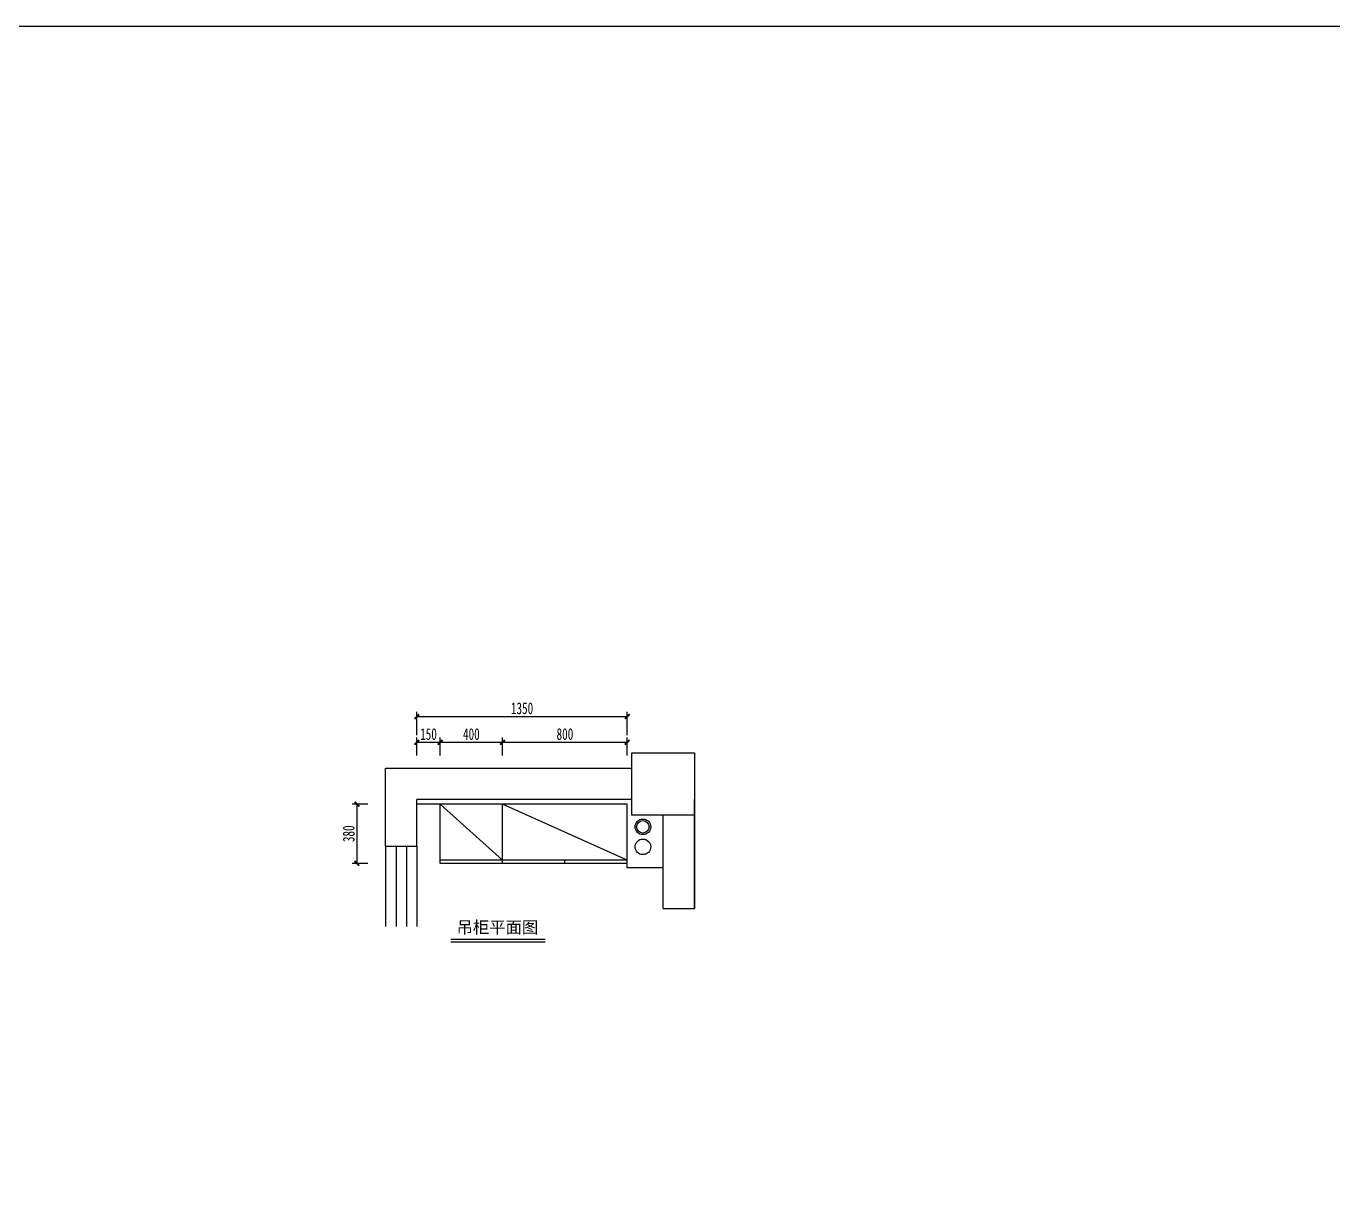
# Model space of a CAD drawing. Header units: millimetres. Extents: x 3104083 to 3173399, y -3165492 to -3044687.
# Drawn here: x 3156638 to 3165019, y -3117147 to -3109732 of the extents above; entities that cross this region are included whole.
import ezdxf

# ---------------------------------------------------------------- set-up
doc = ezdxf.new("R2010")
doc.units = ezdxf.units.MM
doc.header["$LTSCALE"] = 500
doc.header["$MEASUREMENT"] = 0
doc.header["$PDMODE"] = 2
doc.layers.get('0').update_dxf_attribs({"linetype": 'CONTINUOUS'})
doc.layers.get('DEFPOINTS').update_dxf_attribs({"linetype": 'CONTINUOUS'})
for name, color, linetype in [('D-节点尺寸', 5, 'CONTINUOUS'), ('P-完成面', 3, 'CONTINUOUS'), ('ZB_厨柜', 7, 'CONTINUOUS'), ('柜体', 2, 'CONTINUOUS')]:
    doc.layers.add(name, color=color, linetype=linetype)
doc.layers.add('墙体', color=6, linetype='CONTINUOUS', lineweight=25)
doc.styles.add('DIM', font='SimSun.ttf', dxfattribs={"width": 0.7})
doc.styles.add('ZB_宋体', font='SimSun.ttf', dxfattribs={"height": 80})
doc.dimstyles.new('30', dxfattribs={"dimscale": 30, "dimtxt": 2.5, "dimasz": 1, "dimexe": 1, "dimexo": 1, "dimgap": 0.5, "dimtad": 1, "dimdec": 0, "dimzin": 0, "dimdsep": 46, "dimtxsty": 'DIM', "dimblk": 'ARCHTICK', "dimcen": 0, "dimclrd": 5, "dimclre": 5, "dimclrt": 35, "dimadec": 0, "dimazin": 0, "dimtfac": 0.5, "dimtdec": 0, "dimtix": 1, "dimtmove": 2, "dimatfit": 2, "dimldrblk": 'A', "dimfxl": 0, "dimtolj": 1, "dimtzin": 0, "dimlwd": -1, "dimlwe": -1, "dimarcsym": 0})

# ---------------------------------------------------------------- blocks, each defined once
blk = doc.blocks.new('55户型阳台$0$W-pipe-1')
at = {"color": 251}
blk.add_circle((0, 0), 50, dxfattribs=at)
blk = doc.blocks.new('_ArchTick')
at = {"color": 0, "linetype": 'ByBlock', "const_width": 0.4}
blk.add_lwpolyline([(-0.5, -0.5), (0.5, 0.5)], dxfattribs=at)
blk = doc.blocks.new('*D1824')
at = {"layer": 'DEFPOINTS', "color": 0, "ltscale": 100}
for p in [(3159293.6, -3114327.2), (3159143.6, -3114442.7), (3159293.6, -3114442.7)]:
    blk.add_point(p, dxfattribs=at)
at = {"layer": 'P-完成面', "color": 5, "ltscale": 100}
for p, q in [((3159143.6, -3114412.7), (3159143.6, -3114297.2)), ((3159293.6, -3114412.7), (3159293.6, -3114297.2)), ((3159143.6, -3114327.2), (3159293.6, -3114327.2))]:
    blk.add_line(p, q, dxfattribs=at)
at = {"layer": 'P-完成面', "color": 5, "ltscale": 100, "xscale": 30, "yscale": 30, "zscale": 30, "rotation": 180}
blk.add_blockref('_ArchTick', (3159143.6, -3114327.2), dxfattribs=at)
at = {"layer": 'P-完成面', "color": 5, "ltscale": 100, "xscale": 30, "yscale": 30, "zscale": 30}
blk.add_blockref('_ArchTick', (3159293.6, -3114327.2), dxfattribs=at)
at = {"layer": 'P-完成面', "color": 35, "ltscale": 100, "insert": (3159218.6, -3114274.7), "char_height": 75, "attachment_point": 5, "style": 'DIM'}
blk.add_mtext('\\A1;150', dxfattribs=at)
blk = doc.blocks.new('A')
for p, q in [((-0.37, 0), (-2.13, 0)), ((-1.44, 1.15), (-1.09, 1.44)), ((-1.44, 1.15), (-0.37, 0)), ((-1.44, -1.15), (-0.37, 0)), ((-1.09, 1.44), (0, 0)), ((-1.09, -1.44), (0, 0)), ((-1.44, -1.15), (-1.09, -1.44))]:
    blk.add_line(p, q)
for points in [[(-1.44, 1.15), (-1.09, 1.44), (-0.37, 0), (0, 0)], [(-1.44, -1.15), (-1.09, -1.44), (-0.37, 0), (0, 0)]]:
    blk.add_solid(points)
blk = doc.blocks.new('*D1825')
at = {"layer": 'DEFPOINTS', "color": 0, "ltscale": 100}
for p in [(3159693.6, -3114327.2), (3159293.6, -3114442.7), (3159693.6, -3114442.7)]:
    blk.add_point(p, dxfattribs=at)
at = {"layer": 'P-完成面', "color": 5, "ltscale": 100}
for p, q in [((3159293.6, -3114412.7), (3159293.6, -3114297.2)), ((3159693.6, -3114412.7), (3159693.6, -3114297.2)), ((3159293.6, -3114327.2), (3159693.6, -3114327.2))]:
    blk.add_line(p, q, dxfattribs=at)
at = {"layer": 'P-完成面', "color": 5, "ltscale": 100, "xscale": 30, "yscale": 30, "zscale": 30, "rotation": 180}
blk.add_blockref('_ArchTick', (3159293.6, -3114327.2), dxfattribs=at)
at = {"layer": 'P-完成面', "color": 5, "ltscale": 100, "xscale": 30, "yscale": 30, "zscale": 30}
blk.add_blockref('_ArchTick', (3159693.6, -3114327.2), dxfattribs=at)
at = {"layer": 'P-完成面', "color": 35, "ltscale": 100, "insert": (3159493.6, -3114274.7), "char_height": 75, "attachment_point": 5, "style": 'DIM'}
blk.add_mtext('\\A1;400', dxfattribs=at)
blk = doc.blocks.new('*D1826')
at = {"layer": 'DEFPOINTS', "color": 0, "ltscale": 100}
for p in [(3160493.6, -3114327.2), (3159693.6, -3114442.7), (3160493.6, -3114442.7)]:
    blk.add_point(p, dxfattribs=at)
at = {"layer": 'P-完成面', "color": 5, "ltscale": 100}
for p, q in [((3159693.6, -3114412.7), (3159693.6, -3114297.2)), ((3160493.6, -3114412.7), (3160493.6, -3114297.2)), ((3159693.6, -3114327.2), (3160493.6, -3114327.2))]:
    blk.add_line(p, q, dxfattribs=at)
at = {"layer": 'P-完成面', "color": 5, "ltscale": 100, "xscale": 30, "yscale": 30, "zscale": 30, "rotation": 180}
blk.add_blockref('_ArchTick', (3159693.6, -3114327.2), dxfattribs=at)
at = {"layer": 'P-完成面', "color": 5, "ltscale": 100, "xscale": 30, "yscale": 30, "zscale": 30}
blk.add_blockref('_ArchTick', (3160493.6, -3114327.2), dxfattribs=at)
at = {"layer": 'P-完成面', "color": 35, "ltscale": 100, "insert": (3160093.6, -3114274.7), "char_height": 75, "attachment_point": 5, "style": 'DIM'}
blk.add_mtext('\\A1;800', dxfattribs=at)
blk = doc.blocks.new('*D1827')
at = {"layer": 'DEFPOINTS', "color": 0, "ltscale": 100}
for p in [(3160493.6, -3114161.8), (3159143.6, -3114442.7), (3160493.6, -3114442.7)]:
    blk.add_point(p, dxfattribs=at)
at = {"layer": 'P-完成面', "color": 5, "ltscale": 100}
for p, q in [((3159143.6, -3114281.8), (3159143.6, -3114131.8)), ((3160493.6, -3114281.8), (3160493.6, -3114131.8)), ((3159143.6, -3114161.8), (3160493.6, -3114161.8))]:
    blk.add_line(p, q, dxfattribs=at)
at = {"layer": 'P-完成面', "color": 5, "ltscale": 100, "xscale": 30, "yscale": 30, "zscale": 30, "rotation": 180}
blk.add_blockref('_ArchTick', (3159143.6, -3114161.8), dxfattribs=at)
at = {"layer": 'P-完成面', "color": 5, "ltscale": 100, "xscale": 30, "yscale": 30, "zscale": 30}
blk.add_blockref('_ArchTick', (3160493.6, -3114161.8), dxfattribs=at)
at = {"layer": 'P-完成面', "color": 35, "ltscale": 100, "insert": (3159818.6, -3114109.3), "char_height": 75, "attachment_point": 5, "style": 'DIM'}
blk.add_mtext('\\A1;1350', dxfattribs=at)
blk = doc.blocks.new('*D1828')
at = {"layer": 'DEFPOINTS', "color": 0, "ltscale": 100}
for p in [(3158858.8, -3114723.7), (3158759.7, -3115103.7), (3158858.8, -3115103.7)]:
    blk.add_point(p, dxfattribs=at)
at = {"layer": 'P-完成面', "color": 5, "ltscale": 100}
for p, q in [((3158828.8, -3114723.7), (3158729.7, -3114723.7)), ((3158759.7, -3114723.7), (3158759.7, -3115103.7)), ((3158828.8, -3115103.7), (3158729.7, -3115103.7))]:
    blk.add_line(p, q, dxfattribs=at)
at = {"layer": 'P-完成面', "color": 5, "ltscale": 100, "xscale": 30, "yscale": 30, "zscale": 30}
for p, rotation in [((3158759.7, -3114723.7), 90), ((3158759.7, -3115103.7), 270)]:
    blk.add_blockref('_ArchTick', p, dxfattribs=dict(at, rotation=rotation))
at = {"layer": 'P-完成面', "color": 35, "ltscale": 100, "insert": (3158707.2, -3114913.7), "char_height": 75, "attachment_point": 5, "rotation": 90, "style": 'DIM'}
blk.add_mtext('\\A1;380', dxfattribs=at)

msp = doc.modelspace()

# ---------------------------------------------------------------- linework, layer by layer
at = {"layer": 'D-节点尺寸', "color": 251, "ltscale": 100}
msp.add_lwpolyline([(3104083.146, -3109732.346), (3173399.353, -3109732.346), (3173399.353, -3124561.988), (3104083.146, -3124561.988)], close=True, dxfattribs=at)
at = {"layer": 'P-完成面', "color": 3, "ltscale": 100}
for p, q in [((3160493.585, -3114723.706), (3159143.585, -3114723.706)), ((3160493.585, -3115133.332), (3160493.585, -3114723.706)), ((3160723.585, -3115133.332), (3160493.585, -3115133.332))]:
    msp.add_line(p, q, dxfattribs=at)
at = {"layer": 'ZB_厨柜', "color": 253}
for p, q in [((3159967.782, -3115591.845), (3159361.062, -3115591.845)), ((3159967.782, -3115610.277), (3159361.062, -3115610.277))]:
    msp.add_line(p, q, dxfattribs=at)
at = {"layer": '墙体'}
for p, q in [((3158943.585, -3114493.706), (3160523.585, -3114493.706)), ((3158943.585, -3114993.706), (3158943.585, -3114493.706)), ((3159143.585, -3114993.706), (3159143.585, -3114693.706)), ((3160923.585, -3114693.706), (3160923.585, -3115393.706)), ((3158943.585, -3114993.705), (3159143.585, -3114993.705))]:
    msp.add_line(p, q, dxfattribs=at)
at = {"layer": '墙体', "color": 2}
for p, q in [((3158943.585, -3114993.706), (3158943.585, -3115507.861)), ((3159010.252, -3114993.706), (3159010.252, -3115507.861)), ((3159076.919, -3114993.706), (3159076.919, -3115507.861)), ((3159143.585, -3114993.706), (3159143.585, -3115507.861))]:
    msp.add_line(p, q, dxfattribs=at)
at = {"layer": '墙体'}
for points in [[(3160523.585, -3114393.706), (3160923.585, -3114393.706), (3160923.585, -3114793.706), (3160523.585, -3114793.706), (3160523.585, -3114393.706)], [(3160523.585, -3114693.706), (3159143.585, -3114693.706)], [(3160923.585, -3115393.706), (3160923.585, -3114693.706)], [(3160723.585, -3115393.706), (3160723.585, -3114793.706)], [(3160723.585, -3115393.706), (3160923.585, -3115393.706)], [(3160723.585, -3115393.706), (3160923.585, -3115393.706)]]:
    msp.add_lwpolyline(points, dxfattribs=at)
for radius in [50, 40]:
    msp.add_circle((3160593.585, -3114869.428), radius, dxfattribs=at)
at = {"layer": '柜体'}
for p, q in [((3159293.585, -3115103.706), (3159293.585, -3114723.706)), ((3159693.585, -3115083.706), (3159293.585, -3114723.706)), ((3159693.585, -3115103.706), (3159693.585, -3114723.706)), ((3160493.585, -3115083.706), (3159693.585, -3114723.706)), ((3160493.585, -3115083.706), (3159293.585, -3115083.706)), ((3160493.585, -3115103.706), (3159293.585, -3115103.706)), ((3160093.585, -3115103.706), (3160093.585, -3115083.706))]:
    msp.add_line(p, q, dxfattribs=at)

# ---------------------------------------------------------------- block references
at = {"layer": '墙体', "extrusion": (-2.02594e-39, 3.30872e-23, -1), "xscale": -1, "zscale": -1, "rotation": 270.0000000000001}
msp.add_blockref('55户型阳台$0$W-pipe-1', (-3160593.585, -3114997.76), dxfattribs=at)

# ---------------------------------------------------------------- texts
at = {"layer": 'ZB_厨柜', "color": 2, "insert": (3159922.651, -3115475.054), "char_height": 76.8, "attachment_point": 3, "style": 'ZB_宋体'}
msp.add_mtext('{\\C256;吊柜平面图}', dxfattribs=at)

# ---------------------------------------------------------------- dimensions: what is measured, and where the dimension line sits
at = {"layer": 'P-完成面', "color": 251, "ltscale": 100}
for base, p1, p2, angle, picture, middle in [((3160493.585, -3114161.804), (3159143.585, -3114442.682), (3160493.585, -3114442.682), 180, '*D1827', (3159818.585, -3114109.304)), ((3159293.585, -3114327.197), (3159143.585, -3114442.682), (3159293.585, -3114442.682), 180, '*D1824', (3159218.585, -3114274.697)), ((3159693.585, -3114327.197), (3159293.585, -3114442.682), (3159693.585, -3114442.682), 180, '*D1825', (3159493.585, -3114274.697)), ((3160493.585, -3114327.197), (3159693.585, -3114442.682), (3160493.585, -3114442.682), 180, '*D1826', (3160093.585, -3114274.697)), ((3158759.682, -3115103.706), (3158858.819, -3114723.706), (3158858.819, -3115103.706), 90, '*D1828', (3158707.182, -3114913.706))]:
    dim = msp.add_linear_dim(base=base, p1=p1, p2=p2, angle=angle, dimstyle='30', dxfattribs=at)
    dim.commit()
    dim.dimension.update_dxf_attribs({"geometry": picture, "text_midpoint": middle})

doc.saveas('drawing.dxf')
